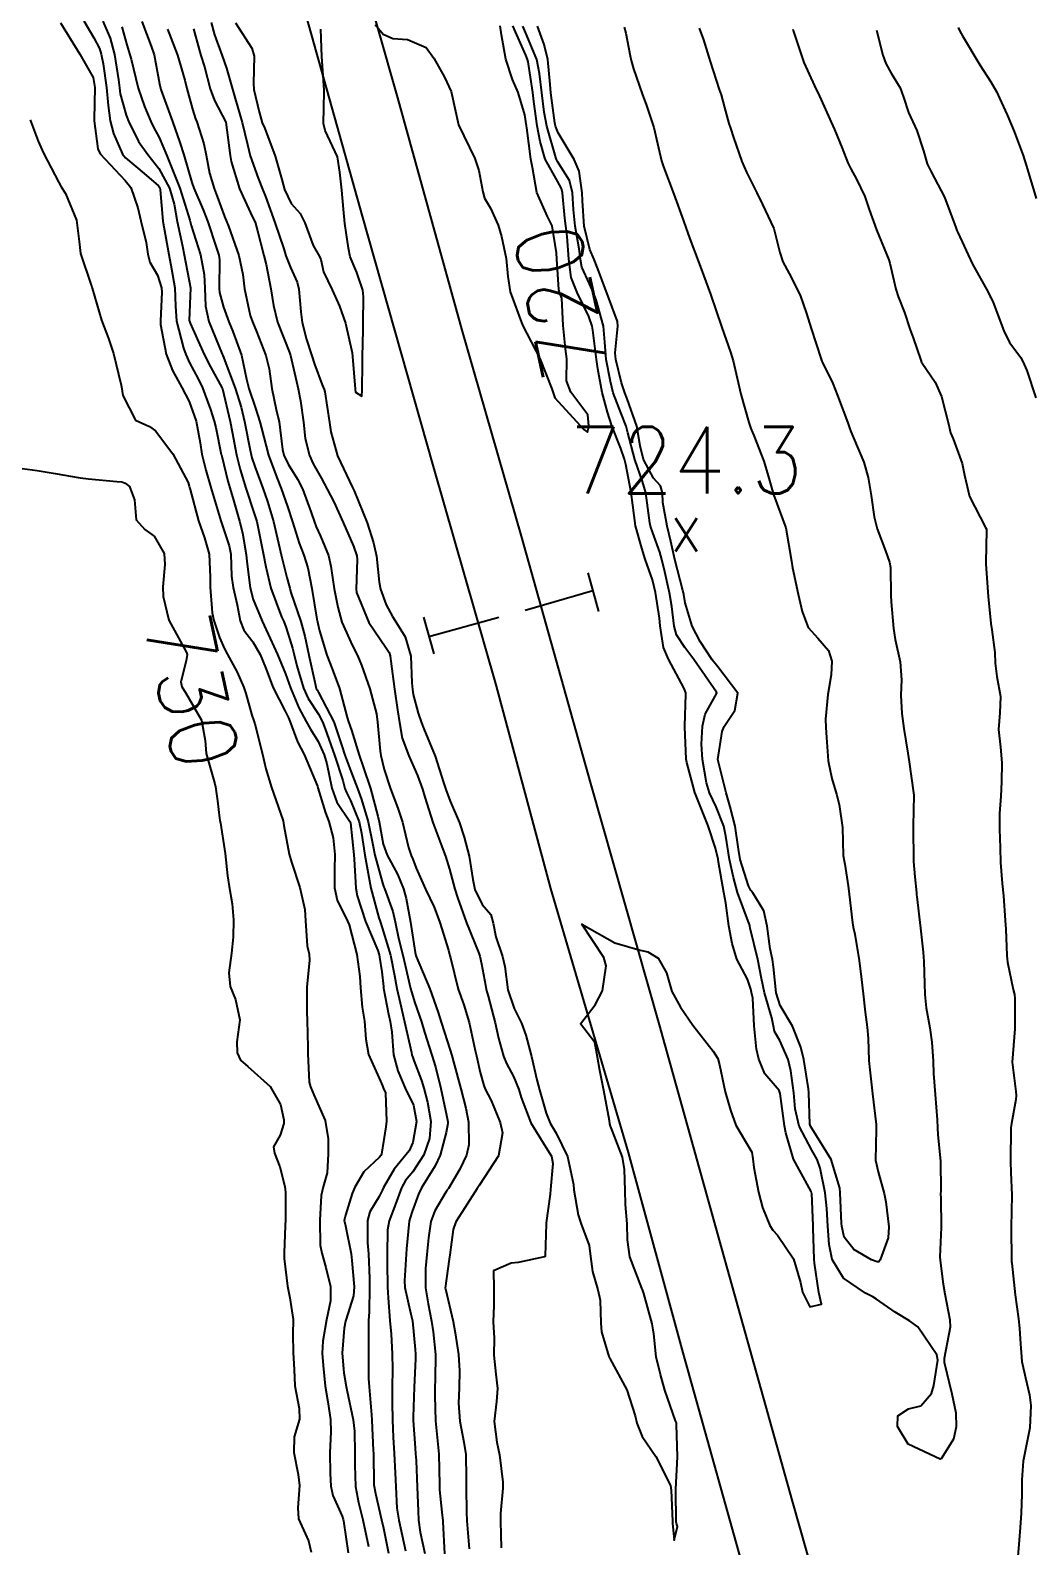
# Model space of a CAD drawing. Header units: metres. Extents: x 292545 to 299085, y 7450245 to 7463078.
# Drawn here: x 298648.7 to 298709, y 7450886 to 7450977.2 of the extents above; entities that cross this region are included whole.
import ezdxf
from ezdxf.enums import TextEntityAlignment as Align

# ---------------------------------------------------------------- set-up
doc = ezdxf.new("R2010")
doc.units = ezdxf.units.M
for name, color, linetype in [('Cotas', 45, 'Continuous'), ('Curvas de Nivel 1m', 11, 'Continuous'), ('Curvas de Nivel 5m', 15, 'Continuous'), ('Linha Férrea', 20, 'Continuous'), ('Pontos Cotados', 45, 'Continuous'), ('Pórtico', 62, 'Continuous')]:
    doc.layers.add(name, color=color, linetype=linetype)
doc.styles.add('Style-STANDARD', font='STANDARD.shx')

# ---------------------------------------------------------------- blocks, each defined once
blk = doc.blocks.new('ELVTXT_112')
at = {"layer": 'Pontos Cotados', "linetype": 'Continuous', "style": 'Style-STANDARD'}
for s, height, p in [('724.3', 4, (0, 4)), ('x', 3, (0, 0))]:
    blk.add_text(s, height=height, dxfattribs=at).set_placement(p, align=Align.MIDDLE_CENTER)

msp = doc.modelspace()

# ---------------------------------------------------------------- linework, layer by layer
at = {"layer": 'Curvas de Nivel 1m', "flags": 128}
for points, elevation in [([(298650.492, 7450977.693), (298651.654, 7450975.808), (298652.452, 7450974.404), (298652.558, 7450973.798), (298652.515, 7450971.89), (298652.516, 7450971.799), (298652.72, 7450970.109), (298652.869, 7450969.795), (298654.379, 7450968.198), (298654.711, 7450967.775), (298655.138, 7450966.546), (298655.309, 7450965.766), (298655.628, 7450964.466), (298655.738, 7450963.759), (298655.851, 7450963.29), (298656.311, 7450962.51), (298656.553, 7450961.748), (298656.57, 7450961.477), (298656.491, 7450959.748), (298656.5, 7450959.528), (298656.833, 7450957.744), (298657.222, 7450956.762), (298657.78, 7450955.735), (298658.221, 7450954.904), (298658.64, 7450953.723), (298658.877, 7450952.407), (298658.994, 7450951.718), (298659.223, 7450950.764), (298659.527, 7450949.716), (298660.133, 7450947.71), (298660.633, 7450946.217), (298660.723, 7450945.701), (298660.779, 7450944.379), (298660.873, 7450943.698), (298661.114, 7450942.658), (298661.291, 7450941.692), (298661.507, 7450941.138), (298662.05, 7450940.423), (298662.495, 7450939.675), (298662.81, 7450938.894), (298663.281, 7450937.667), (298663.999, 7450936.264), (298664.203, 7450935.865), (298664.285, 7450935.656), (298664.748, 7450934.416), (298665.134, 7450933.643), (298665.944, 7450931.738), (298665.972, 7450931.64), (298666.431, 7450930.136), (298666.624, 7450929.629), (298666.894, 7450928.64), (298666.982, 7450927.624), (298666.978, 7450926.718), (298666.979, 7450925.623), (298667.122, 7450924.878), (298667.761, 7450923.611), (298667.85, 7450923.405), (298668.318, 7450921.605), (298668.494, 7450920.288), (298668.536, 7450919.603), (298668.643, 7450918.453), (298668.78, 7450917.6), (298668.853, 7450916.513), (298669.02, 7450915.597), (298669.737, 7450913.982), (298669.854, 7450913.708), (298669.907, 7450913.588), (298670.035, 7450913.281), (298670.106, 7450911.586), (298670.051, 7450911.235), (298669.793, 7450909.589), (298669.757, 7450909.514), (298669.681, 7450909.425), (298668.737, 7450908.534), (298668.186, 7450907.605), (298668.038, 7450907.225), (298667.638, 7450905.923), (298667.569, 7450905.676), (298667.558, 7450905.611), (298667.568, 7450905.546), (298667.63, 7450905.286), (298667.962, 7450903.607), (298668.011, 7450903.202), (298668.147, 7450901.604), (298668.111, 7450901.072), (298667.643, 7450899.609), (298667.629, 7450899.543), (298667.558, 7450899.132), (298667.432, 7450897.612), (298667.525, 7450896.433), (298667.671, 7450895.608), (298667.713, 7450895.406), (298668.095, 7450893.604), (298668.169, 7450892.92), (298668.197, 7450891.603), (298668.194, 7450890.871), (298668.239, 7450889.602), (298668.407, 7450888.626), (298668.664, 7450887.598), (298669.015, 7450885.977)], 728), ([(298651.878, 7450977.806), (298652.483, 7450976.781), (298652.831, 7450976.15), (298652.936, 7450975.793), (298653.045, 7450975.211), (298653.255, 7450973.788), (298653.353, 7450972.707), (298653.476, 7450971.784), (298653.669, 7450971.035), (298654.218, 7450969.782), (298654.4, 7450969.566), (298655.52, 7450968.629), (298656.375, 7450967.875), (298656.453, 7450967.749), (298656.484, 7450967.637), (298656.64, 7450965.747), (298656.691, 7450965.404), (298656.992, 7450963.743), (298657.167, 7450962.889), (298657.36, 7450961.739), (298657.394, 7450960.637), (298657.463, 7450959.738), (298657.884, 7450958.108), (298658.017, 7450957.732), (298658.248, 7450957.233), (298658.771, 7450956.255), (298659.019, 7450955.718), (298659.505, 7450954.419), (298659.73, 7450953.707), (298659.823, 7450953.329), (298660.159, 7450951.7), (298660.165, 7450951.683), (298660.182, 7450951.613), (298660.555, 7450950.093), (298660.667, 7450949.702), (298660.893, 7450948.958), (298661.245, 7450947.693), (298661.427, 7450946.991), (298661.657, 7450945.687), (298661.7, 7450945.277), (298661.893, 7450943.683), (298662.083, 7450942.99), (298662.625, 7450941.674), (298663.094, 7450940.628), (298663.547, 7450939.665), (298664.025, 7450938.498), (298664.32, 7450937.655), (298664.823, 7450936.47), (298665.271, 7450935.641), (298665.533, 7450935.182), (298665.981, 7450934.438), (298666.344, 7450933.626), (298666.505, 7450933.085), (298666.801, 7450931.627), (298667.102, 7450930.789), (298667.893, 7450929.61), (298667.922, 7450929.536), (298668.13, 7450927.608), (298668.153, 7450927.345), (298668.257, 7450925.606), (298668.334, 7450925.139), (298668.841, 7450923.6), (298669.572, 7450921.847), (298669.66, 7450921.592), (298669.685, 7450921.455), (298669.813, 7450920.563), (298669.913, 7450919.698), (298669.927, 7450919.588), (298670.22, 7450918.016), (298670.316, 7450917.582), (298670.415, 7450916.939), (298670.525, 7450915.578), (298670.772, 7450914.603), (298671.231, 7450913.575), (298671.718, 7450912.55), (298671.91, 7450911.567), (298671.69, 7450910.309), (298671.461, 7450909.796), (298671.291, 7450909.574), (298670.566, 7450908.689), (298669.924, 7450907.587), (298669.842, 7450907.407), (298669.655, 7450907.047), (298669.104, 7450906.132), (298668.954, 7450905.597), (298668.964, 7450904.252), (298669.008, 7450903.596), (298669.065, 7450902.121), (298669.08, 7450901.595), (298669.048, 7450900.116), (298669.021, 7450899.595), (298669.021, 7450898.123), (298669.018, 7450897.595), (298669.023, 7450896.092), (298669.058, 7450895.595), (298669.189, 7450893.9), (298669.209, 7450893.593), (298669.3, 7450891.766), (298669.306, 7450891.592), (298669.336, 7450889.7), (298669.35, 7450889.591), (298669.439, 7450889.17), (298669.803, 7450887.586), (298669.908, 7450887.093), (298670.215, 7450885.582)], 727), ([(298653.026, 7450977.792), (298653.465, 7450976.768), (298653.737, 7450975.781), (298653.973, 7450974.254), (298654.032, 7450973.776), (298654.083, 7450973.419), (298654.426, 7450972.123), (298654.566, 7450971.769), (298655.179, 7450970.536), (298655.728, 7450969.76), (298656.391, 7450968.923), (298657.039, 7450967.743), (298657.326, 7450966.777), (298657.504, 7450965.738), (298657.824, 7450964.242), (298657.931, 7450963.734), (298658.303, 7450961.73), (298658.234, 7450959.78), (298658.238, 7450959.73), (298658.281, 7450959.604), (298659.137, 7450957.717), (298659.511, 7450956.977), (298660.219, 7450955.7), (298660.232, 7450955.663), (298660.692, 7450953.695), (298660.82, 7450953.07), (298661.073, 7450951.691), (298661.29, 7450950.809), (298661.637, 7450949.688), (298662.14, 7450948.159), (298662.29, 7450947.678), (298662.344, 7450947.465), (298662.7, 7450945.674), (298662.839, 7450944.94), (298663.137, 7450943.67), (298663.788, 7450941.942), (298663.911, 7450941.662), (298664.059, 7450941.273), (298664.442, 7450940.049), (298664.536, 7450939.653), (298664.695, 7450938.988), (298665.101, 7450937.644), (298665.382, 7450937.014), (298665.997, 7450936.08), (298666.248, 7450935.627), (298666.412, 7450935.202), (298666.965, 7450933.62), (298667.471, 7450932.094), (298667.594, 7450931.615), (298667.685, 7450931.359), (298667.936, 7450930.879), (298668.444, 7450929.605), (298668.593, 7450928.923), (298668.787, 7450927.601), (298668.987, 7450926.494), (298669.161, 7450925.597), (298669.627, 7450923.821), (298669.708, 7450923.591), (298669.847, 7450923.222), (298670.346, 7450921.582), (298670.585, 7450920.353), (298670.725, 7450919.576), (298670.92, 7450918.699), (298671.189, 7450917.569), (298671.608, 7450915.71), (298671.63, 7450915.562), (298671.657, 7450915.467), (298671.75, 7450915.236), (298672.207, 7450914.033), (298672.337, 7450913.561), (298672.556, 7450912.722), (298672.756, 7450911.554), (298672.68, 7450910.542), (298672.342, 7450909.56), (298671.673, 7450908.531), (298671.236, 7450908.005), (298671.002, 7450907.577), (298670.641, 7450906.587), (298670.263, 7450905.584), (298670.163, 7450905.049), (298670.142, 7450903.585), (298670.128, 7450903.062), (298670.157, 7450901.584), (298670.208, 7450900.952), (298670.307, 7450899.583), (298670.369, 7450898.768), (298670.448, 7450897.581), (298670.453, 7450896.657), (298670.433, 7450895.581), (298670.43, 7450894.654), (298670.457, 7450893.58), (298670.507, 7450892.556), (298670.558, 7450891.579), (298670.623, 7450890.41), (298670.651, 7450889.578), (298670.717, 7450888.29), (298670.834, 7450887.576), (298671.242, 7450885.724)], 726), ([(298655.384, 7450977.761), (298655.941, 7450976.292), (298656.12, 7450975.754), (298656.447, 7450974.023), (298656.494, 7450973.749), (298656.518, 7450973.673), (298657.223, 7450971.742), (298657.658, 7450970.49), (298657.903, 7450969.735), (298658.378, 7450968.075), (298658.496, 7450967.728), (298659.075, 7450966.435), (298659.349, 7450965.715), (298659.851, 7450964.186), (298660, 7450963.705), (298660.042, 7450963.426), (298660.031, 7450961.704), (298660.053, 7450961.456), (298660.292, 7450960.572), (298660.608, 7450959.697), (298660.862, 7450959.106), (298661.379, 7450957.689), (298661.676, 7450956.248), (298661.82, 7450955.684), (298662.215, 7450954.498), (298662.483, 7450953.677), (298662.578, 7450953.298), (298662.995, 7450951.672), (298663.505, 7450950.331), (298663.763, 7450949.664), (298664.147, 7450948.572), (298664.443, 7450947.655), (298664.842, 7450946.371), (298665.114, 7450945.645), (298665.359, 7450944.895), (298665.608, 7450943.637), (298665.897, 7450941.801), (298665.942, 7450941.632), (298665.966, 7450941.535), (298666.058, 7450941.094), (298666.509, 7450939.625), (298666.836, 7450938.816), (298667.272, 7450937.617), (298667.737, 7450935.871), (298667.817, 7450935.612), (298667.988, 7450935.111), (298668.452, 7450933.605), (298668.71, 7450932.854), (298669.136, 7450931.598), (298669.576, 7450929.944), (298669.647, 7450929.593), (298669.903, 7450928.264), (298670.129, 7450927.586), (298670.755, 7450926.45), (298671.111, 7450925.571), (298671.274, 7450924.976), (298671.54, 7450923.565), (298671.825, 7450921.731), (298671.863, 7450921.56), (298671.888, 7450921.493), (298672.714, 7450919.551), (298673.211, 7450918.116), (298673.391, 7450917.544), (298673.761, 7450916.365), (298674.019, 7450915.537), (298674.126, 7450915.159), (298674.573, 7450913.532), (298674.875, 7450912.369), (298675.03, 7450911.527), (298675.058, 7450910.157), (298674.921, 7450909.528), (298674.509, 7450908.697), (298673.821, 7450907.538), (298673.757, 7450907.443), (298673.659, 7450907.301), (298672.998, 7450906.195), (298672.77, 7450905.553), (298672.62, 7450904.552), (298672.521, 7450903.556), (298672.443, 7450902.715), (298672.446, 7450901.557), (298672.608, 7450900.589), (298672.813, 7450899.551), (298672.907, 7450898.9), (298673.041, 7450897.548), (298673.036, 7450896.032), (298673.012, 7450895.548), (298673.009, 7450895.048), (298673.053, 7450893.547), (298673.092, 7450893.149), (298673.253, 7450891.543), (298673.28, 7450889.708), (298673.282, 7450889.542), (298673.292, 7450889.393), (298673.428, 7450888.044), (298673.479, 7450887.539), (298673.486, 7450887.475), (298673.594, 7450885.538)], 724), ([(298659.54, 7450977.714), (298659.749, 7450976.975), (298660.207, 7450975.704), (298660.462, 7450974.958), (298660.83, 7450973.696), (298660.989, 7450973.143), (298661.416, 7450971.69), (298661.738, 7450970.358), (298661.904, 7450969.685), (298662.383, 7450968.342), (298662.646, 7450967.677), (298662.813, 7450967.231), (298663.381, 7450965.67), (298663.913, 7450964.08), (298664.046, 7450963.663), (298664.316, 7450962.965), (298664.725, 7450962.072), (298664.821, 7450961.652), (298664.941, 7450960.302), (298665.032, 7450959.649), (298665.29, 7450958.622), (298665.597, 7450957.64), (298665.762, 7450957.152), (298666.236, 7450955.907), (298666.343, 7450955.629), (298666.378, 7450955.481), (298666.661, 7450953.625), (298666.753, 7450953.069), (298667.156, 7450951.62), (298668.051, 7450949.725), (298668.114, 7450949.61), (298668.161, 7450949.512), (298668.937, 7450947.602), (298669.324, 7450946.395), (298669.499, 7450945.596), (298669.665, 7450944.019), (298669.728, 7450943.594), (298670.074, 7450942.654), (298670.449, 7450941.967), (298670.695, 7450941.581), (298671.215, 7450940.733), (298671.555, 7450939.567), (298671.63, 7450937.955), (298671.658, 7450937.565), (298671.711, 7450937.265), (298671.999, 7450936.134), (298672.195, 7450935.558), (298672.351, 7450935.195), (298673.021, 7450933.55), (298673.533, 7450931.96), (298673.661, 7450931.543), (298673.936, 7450930.836), (298674.488, 7450929.534), (298674.772, 7450928.669), (298675.063, 7450927.528), (298675.286, 7450926.119), (298675.417, 7450925.525), (298675.864, 7450924.63), (298676.367, 7450924.022), (298676.522, 7450923.51), (298676.68, 7450922.668), (298677.074, 7450921.501), (298677.211, 7450920.893), (298677.408, 7450919.496), (298677.786, 7450918.36), (298678.226, 7450917.485), (298678.481, 7450916.768), (298678.824, 7450915.479), (298679.149, 7450914.066), (298679.296, 7450913.474), (298679.712, 7450912.07), (298679.94, 7450911.468), (298680.298, 7450910.863), (298680.995, 7450909.457), (298681.342, 7450907.778), (298681.364, 7450907.453), (298681.64, 7450905.954), (298681.798, 7450905.448), (298682.287, 7450904.108), (298682.369, 7450903.439), (298682.498, 7450902.538), (298682.822, 7450901.431), (298682.948, 7450900.801), (298682.997, 7450899.428), (298683.041, 7450898.911), (298683.477, 7450897.421), (298683.541, 7450897.291), (298684.561, 7450895.41), (298685.05, 7450893.852), (298685.166, 7450893.403), (298685.481, 7450892.613), (298686.294, 7450891.392), (298687.177, 7450889.651), (298687.23, 7450889.382), (298687.301, 7450887.504), (298687.309, 7450887.381), (298687.408, 7450886.356), (298687.606, 7450887.191), (298687.541, 7450887.378), (298687.522, 7450887.476), (298687.502, 7450889.379), (298687.505, 7450889.441), (298687.615, 7450891.378), (298687.543, 7450893.328), (298687.544, 7450893.379), (298687.538, 7450893.424), (298687.495, 7450893.545), (298686.838, 7450895.387), (298686.581, 7450896.335), (298686.33, 7450897.392), (298686.175, 7450898.776), (298686.092, 7450899.395), (298685.581, 7450901.215), (298685.517, 7450901.401), (298685.457, 7450901.529), (298684.743, 7450903.409), (298684.598, 7450904.435), (298684.57, 7450905.411), (298684.486, 7450906.576), (298684.452, 7450907.412), (298684.416, 7450908.673), (298684.297, 7450909.414), (298683.698, 7450910.977), (298683.568, 7450911.288), (298683.545, 7450911.422), (298683.516, 7450911.613), (298683.172, 7450913.428), (298682.94, 7450914.627), (298682.801, 7450915.434), (298682.639, 7450916.314), (298681.773, 7450917.45), (298682.647, 7450918.58), (298683.096, 7450919.431), (298683.318, 7450920.927), (298683.177, 7450921.43), (298681.853, 7450923.45), (298683.836, 7450922.311), (298685.357, 7450921.878), (298685.829, 7450921.774), (298686.443, 7450921.391), (298686.942, 7450920.511), (298687.27, 7450919.378), (298687.789, 7450918.446), (298688.521, 7450917.363), (298689.757, 7450915.792), (298690.027, 7450915.347), (298690.126, 7450914.969), (298690.478, 7450913.343), (298690.802, 7450912.254), (298691.111, 7450911.336), (298691.693, 7450910.368), (298692.087, 7450909.724), (298692.146, 7450909.323), (298692.202, 7450908.795), (298692.487, 7450907.317), (298692.712, 7450906.382), (298693.159, 7450905.307), (298693.35, 7450905.024), (298693.627, 7450904.713), (298694.582, 7450903.29), (298694.998, 7450901.88), (298695.126, 7450901.285), (298695.574, 7450900.413), (298696.271, 7450900.578), (298696.112, 7450901.275), (298695.843, 7450903.044), (298695.832, 7450903.278), (298695.763, 7450905.147), (298695.761, 7450905.279), (298695.682, 7450907.25), (298695.677, 7450907.28), (298695.654, 7450907.348), (298694.581, 7450909.291), (298694.121, 7450910.874), (298694.039, 7450911.297), (298693.777, 7450913.255), (298693.771, 7450913.3), (298693.734, 7450913.432), (298692.866, 7450914.435), (298692.507, 7450915.319), (298692.353, 7450915.915), (298692.216, 7450917.323), (298692.132, 7450918.991), (298692.069, 7450919.326), (298692.016, 7450919.537), (298691.811, 7450920.139), (298691.175, 7450921.336), (298690.891, 7450922.286), (298690.702, 7450923.342), (298690.513, 7450924.697), (298690.399, 7450925.345), (298690.073, 7450927.166), (298690.045, 7450927.348), (298689.903, 7450928.021), (298689.452, 7450929.355), (298689.123, 7450930.167), (298688.649, 7450931.363), (298688.162, 7450933.167), (298688.137, 7450933.368), (298688.043, 7450935.318), (298688.045, 7450935.369), (298688.112, 7450937.269), (298688.104, 7450937.369), (298688.017, 7450937.625), (298687.056, 7450939.385), (298686.759, 7450940.099), (298686.572, 7450941.392), (298686.528, 7450941.854), (298686.281, 7450943.397), (298686.094, 7450944.164), (298685.665, 7450945.404), (298685.454, 7450946.072), (298685.087, 7450947.41), (298684.91, 7450948.654), (298684.827, 7450949.413), (298684.5, 7450951.096), (298684.416, 7450951.418), (298684.189, 7450952.067), (298683.658, 7450953.425), (298683.388, 7450954.256), (298683.07, 7450955.432), (298682.821, 7450956.861), (298682.742, 7450957.435), (298682.518, 7450959.19), (298682.478, 7450959.438), (298682.282, 7450960.019), (298681.563, 7450961.451), (298681.215, 7450962.36), (298681.064, 7450963.459), (298680.971, 7450964.833), (298680.892, 7450965.462), (298680.833, 7450965.938), (298680.695, 7450967.465), (298680.631, 7450967.722), (298680.38, 7450968.15), (298679.646, 7450969.477), (298679.339, 7450970.551), (298679.169, 7450971.483), (298678.962, 7450972.96), (298678.895, 7450973.485), (298678.612, 7450975.347), (298678.577, 7450975.489), (298678.475, 7450975.738), (298677.692, 7450977.498)], 721), ([(298688.918, 7450977.366), (298689.179, 7450976.67), (298689.579, 7450975.359), (298690.123, 7450973.678), (298690.227, 7450973.352), (298690.435, 7450972.592), (298690.699, 7450971.619), (298690.791, 7450971.344), (298690.967, 7450970.789), (298691.474, 7450969.334), (298691.766, 7450968.709), (298692.374, 7450967.466), (298692.446, 7450967.319), (298692.546, 7450967.143), (298693.399, 7450965.31), (298693.772, 7450963.865), (298693.947, 7450963.304), (298694.316, 7450962.601), (298694.991, 7450961.293), (298695.377, 7450960.199), (298695.647, 7450959.286), (298696.255, 7450957.44), (298696.3, 7450957.326), (298696.318, 7450957.279), (298696.953, 7450955.982), (298697.23, 7450955.265), (298697.846, 7450953.617), (298697.976, 7450953.253), (298698.035, 7450953.086), (298698.198, 7450952.71), (298698.819, 7450951.244), (298699.083, 7450950.327), (298699.25, 7450949.239), (298699.431, 7450947.946), (298699.628, 7450947.235), (298700.12, 7450945.919), (298700.371, 7450945.227), (298700.423, 7450944.912), (298700.446, 7450943.226), (298700.461, 7450942.844), (298700.598, 7450941.225), (298700.709, 7450940.571), (298701.006, 7450939.22), (298701.091, 7450938.155), (298701.052, 7450937.22), (298701.102, 7450936.119), (298701.222, 7450935.218), (298701.457, 7450933.729), (298701.541, 7450933.214), (298701.812, 7450931.344), (298701.818, 7450931.211), (298701.783, 7450929.353), (298701.785, 7450929.211), (298701.802, 7450927.304), (298701.806, 7450927.211), (298701.884, 7450926.282), (298701.987, 7450925.321), (298701.99, 7450925.208), (298702.001, 7450925.078), (298702.237, 7450923.204), (298702.391, 7450921.764), (298702.432, 7450921.201), (298702.472, 7450919.862), (298702.492, 7450919.2), (298702.577, 7450918.412), (298702.785, 7450917.195), (298702.903, 7450916.332), (298702.983, 7450915.192), (298703.01, 7450914.455), (298703.101, 7450913.189), (298703.227, 7450911.671), (298703.244, 7450911.187), (298703.268, 7450910.756), (298703.435, 7450909.184), (298703.442, 7450907.397), (298703.436, 7450907.183), (298703.442, 7450906.974), (298703.472, 7450905.192), (298703.398, 7450903.41), (298703.406, 7450903.192), (298703.592, 7450901.766), (298703.687, 7450901.188), (298704.002, 7450899.618), (298704.008, 7450899.183), (298703.651, 7450897.295), (298703.642, 7450897.189), (298703.659, 7450897.071), (298704.122, 7450895.181), (298704.355, 7450894.031), (298704.377, 7450893.177), (298704.218, 7450892.443), (298703.464, 7450891.266), (298703.407, 7450891.247), (298701.477, 7450892.137), (298700.846, 7450893.216), (298700.864, 7450893.852), (298701.504, 7450894.27), (298702.255, 7450894.453), (298702.895, 7450895.196), (298703.038, 7450895.677), (298703.278, 7450897.193), (298703.219, 7450897.521), (298702.068, 7450899.205), (298701.566, 7450899.558), (298700.709, 7450900.081), (298699.579, 7450900.862), (298699.362, 7450901.014), (298698.919, 7450901.24), (298697.596, 7450902.128), (298696.917, 7450903.267), (298696.736, 7450904.155), (298696.647, 7450905.27), (298696.583, 7450906.331), (298696.486, 7450907.272), (298696.188, 7450908.762), (298696.016, 7450909.277), (298695.689, 7450909.843), (298694.921, 7450911.288), (298694.69, 7450912.319), (298694.607, 7450913.291), (298694.432, 7450914.607), (298694.27, 7450915.295), (298693.764, 7450916.432), (298693.451, 7450916.986), (298693.386, 7450917.306), (298693.291, 7450917.796), (298692.849, 7450919.314), (298692.667, 7450920.173), (298692.437, 7450921.321), (298691.989, 7450923.19), (298691.968, 7450923.328), (298691.945, 7450923.419), (298691.856, 7450923.615), (298691.215, 7450925.337), (298690.969, 7450926.252), (298690.734, 7450927.342), (298690.524, 7450928.734), (298690.4, 7450929.345), (298689.934, 7450930.499), (298689.536, 7450931.354), (298689.35, 7450931.955), (298689.111, 7450933.359), (298689.058, 7450934.278), (298689.109, 7450935.359), (298689.269, 7450936.088), (298689.97, 7450937.35), (298689.959, 7450937.406), (298688.597, 7450939.364), (298688.05, 7450940.088), (298687.537, 7450940.857), (298687.402, 7450941.38), (298687.257, 7450942.565), (298687.123, 7450943.384), (298686.845, 7450944.645), (298686.671, 7450945.392), (298686.553, 7450945.829), (298686.129, 7450946.988), (298685.981, 7450947.402), (298685.939, 7450947.599), (298685.692, 7450949.405), (298685.502, 7450950.074), (298685.03, 7450951.412), (298684.61, 7450953.005), (298684.51, 7450953.417), (298684.214, 7450954.181), (298683.73, 7450955.425), (298683.566, 7450956.1), (298683.323, 7450957.429), (298683.225, 7450958.469), (298683.149, 7450959.431), (298682.723, 7450961.009), (298682.559, 7450961.437), (298682.308, 7450961.98), (298681.854, 7450962.983), (298681.767, 7450963.448), (298681.689, 7450964.094), (298681.449, 7450965.454), (298681.353, 7450966.446), (298681.293, 7450967.456), (298681.118, 7450968.197), (298680.392, 7450969.349), (298680.318, 7450969.471), (298680.279, 7450969.587), (298679.742, 7450971.477), (298679.591, 7450972.318), (298679.44, 7450973.48), (298679.306, 7450974.636), (298679.143, 7450975.483), (298678.489, 7450977.061), (298678.305, 7450977.492)], 722), ([(298656.92, 7450977.314), (298657.518, 7450975.74), (298657.954, 7450974.232), (298658.077, 7450973.734), (298658.431, 7450972.492), (298658.615, 7450971.918), (298658.683, 7450971.726), (298659.105, 7450970.415), (298659.249, 7450969.717), (298659.457, 7450968.644), (298659.73, 7450967.71), (298659.903, 7450967.242), (298660.356, 7450966.037), (298660.492, 7450965.699), (298660.589, 7450965.458), (298661.219, 7450963.691), (298661.455, 7450962.545), (298661.555, 7450961.687), (298661.899, 7450960.072), (298662.034, 7450959.682), (298662.274, 7450959.107), (298662.844, 7450957.674), (298663.045, 7450956.872), (298663.193, 7450955.67), (298663.458, 7450954.424), (298663.631, 7450953.666), (298663.837, 7450952.013), (298663.916, 7450951.663), (298664.177, 7450951.117), (298664.748, 7450950.23), (298665.042, 7450949.647), (298665.56, 7450948.22), (298665.759, 7450947.636), (298665.859, 7450947.363), (298666.124, 7450946.785), (298666.612, 7450945.625), (298666.742, 7450944.988), (298666.947, 7450943.621), (298667.169, 7450942.527), (298667.42, 7450941.616), (298668.049, 7450940.192), (298668.353, 7450939.607), (298668.603, 7450939.036), (298669.094, 7450937.599), (298669.487, 7450936.107), (298669.562, 7450935.594), (298669.716, 7450933.852), (298669.761, 7450933.592), (298669.96, 7450932.746), (298670.329, 7450931.584), (298670.784, 7450930.43), (298671.054, 7450929.573), (298671.413, 7450928.055), (298671.59, 7450927.565), (298671.676, 7450927.348), (298671.885, 7450926.816), (298672.444, 7450925.554), (298672.956, 7450924.455), (298673.313, 7450923.545), (298673.828, 7450921.869), (298673.914, 7450921.539), (298673.941, 7450921.42), (298674.418, 7450919.534), (298674.743, 7450918.576), (298675.074, 7450917.527), (298675.441, 7450915.838), (298675.51, 7450915.522), (298675.743, 7450914.512), (298675.952, 7450913.734), (298676.043, 7450913.515), (298676.396, 7450912.837), (298676.93, 7450911.502), (298677.071, 7450910.874), (298676.843, 7450909.503), (298675.665, 7450907.712), (298675.587, 7450907.597), (298675.544, 7450907.521), (298674.808, 7450906.366), (298674.277, 7450905.534), (298674.101, 7450905.062), (298673.904, 7450903.537), (298673.873, 7450903.273), (298673.631, 7450901.54), (298673.639, 7450901.483), (298674.11, 7450899.535), (298674.238, 7450898.852), (298674.426, 7450897.531), (298674.499, 7450896.56), (298674.462, 7450895.531), (298674.421, 7450894.614), (298674.505, 7450893.53), (298674.754, 7450892.254), (298674.862, 7450891.526), (298674.889, 7450890.088), (298674.882, 7450889.526), (298674.904, 7450888.049), (298674.935, 7450887.525), (298675.072, 7450885.85)], 723), ([(298658.489, 7450977.32), (298658.826, 7450976.074), (298658.936, 7450975.723), (298659.145, 7450975.037), (298659.496, 7450973.714), (298659.744, 7450973.018), (298660.423, 7450971.7), (298660.691, 7450969.697), (298660.761, 7450969.333), (298661.256, 7450967.691), (298662.043, 7450965.996), (298662.191, 7450965.682), (298662.345, 7450965.171), (298662.713, 7450963.676), (298662.852, 7450963.141), (298663.146, 7450961.672), (298663.295, 7450960.668), (298663.545, 7450959.667), (298664.256, 7450957.847), (298664.313, 7450957.659), (298664.681, 7450956.097), (298664.789, 7450955.652), (298664.929, 7450954.943), (298665.099, 7450953.647), (298665.211, 7450952.662), (298665.456, 7450951.641), (298665.693, 7450951.153), (298666.17, 7450950.297), (298666.522, 7450949.626), (298666.923, 7450948.851), (298667.498, 7450947.616), (298668.119, 7450946.192), (298668.304, 7450945.608), (298668.327, 7450945.39), (298668.265, 7450943.608), (298668.291, 7450943.407), (298669.04, 7450941.6), (298670.048, 7450940.084), (298670.256, 7450939.797), (298670.326, 7450939.586), (298670.36, 7450939.263), (298670.58, 7450937.581), (298670.767, 7450936.344), (298670.872, 7450935.577), (298671.044, 7450934.634), (298671.437, 7450933.568), (298671.955, 7450932.39), (298672.26, 7450931.557), (298672.406, 7450931.088), (298672.882, 7450929.55), (298673.487, 7450927.956), (298673.645, 7450927.542), (298673.885, 7450926.742), (298674.209, 7450925.537), (298674.36, 7450925.043), (298674.921, 7450923.529), (298675.656, 7450921.691), (298675.717, 7450921.521), (298675.818, 7450921.044), (298676.049, 7450919.76), (298676.097, 7450919.516), (298676.213, 7450919.097), (298676.633, 7450917.507), (298676.844, 7450916.584), (298677.139, 7450915.499), (298677.314, 7450915.062), (298677.741, 7450914.266), (298678.068, 7450913.487), (298678.207, 7450913.004), (298678.776, 7450911.479), (298679.688, 7450910.028), (298680.023, 7450909.467), (298680.103, 7450909.042), (298679.969, 7450907.467), (298679.944, 7450907.181), (298679.703, 7450905.469), (298679.695, 7450905.406), (298679.64, 7450903.47), (298679.637, 7450903.446), (298679.612, 7450903.409), (298678.019, 7450903.074), (298677.606, 7450903.029), (298676.538, 7450902.567), (298676.553, 7450901.505), (298676.559, 7450900.491), (298676.511, 7450899.506), (298676.573, 7450898.524), (298676.565, 7450897.505), (298676.675, 7450896.353), (298676.784, 7450895.501), (298676.719, 7450894.716), (298676.572, 7450893.509), (298676.729, 7450892.259), (298676.903, 7450891.506), (298677.103, 7450889.849), (298677.096, 7450889.503), (298676.96, 7450887.972), (298676.948, 7450887.505), (298676.991, 7450885.912)], 722), ([(298684.389, 7450977.421), (298684.489, 7450977.064), (298684.752, 7450975.692), (298684.82, 7450975.415), (298684.968, 7450974.91), (298685.475, 7450973.405), (298685.74, 7450972.704), (298686.177, 7450971.394), (298686.408, 7450970.423), (298686.639, 7450969.388), (298686.76, 7450969.016), (298687.378, 7450967.38), (298687.962, 7450965.769), (298688.1, 7450965.373), (298688.343, 7450964.684), (298688.845, 7450963.365), (298689.171, 7450962.505), (298689.594, 7450961.357), (298690.273, 7450959.35), (298690.792, 7450957.876), (298690.966, 7450957.339), (298691.207, 7450956.3), (298691.41, 7450955.332), (298691.901, 7450953.631), (298692.004, 7450953.323), (298692.06, 7450953.181), (298692.198, 7450952.857), (298692.809, 7450951.314), (298693.064, 7450950.421), (298693.384, 7450949.308), (298694.133, 7450947.3), (298694.458, 7450945.297), (298694.524, 7450944.879), (298694.867, 7450943.292), (298695.111, 7450942.251), (298695.473, 7450941.286), (298696.057, 7450940.646), (298696.699, 7450939.92), (298696.884, 7450939.267), (298696.851, 7450938.447), (298696.654, 7450937.27), (298696.512, 7450935.787), (298696.53, 7450935.272), (298696.574, 7450934.681), (298696.671, 7450933.269), (298696.884, 7450932.198), (298697.173, 7450931.262), (298697.33, 7450930.652), (298697.532, 7450929.256), (298697.575, 7450927.578), (298697.636, 7450927.254), (298697.682, 7450927.044), (298697.878, 7450925.741), (298697.935, 7450925.249), (298698.127, 7450923.528), (298698.175, 7450923.255), (298698.267, 7450922.833), (298698.539, 7450921.249), (298698.674, 7450920.11), (298698.773, 7450919.245), (298698.889, 7450918.141), (298699.018, 7450917.241), (298699.08, 7450916.554), (298699.129, 7450915.239), (298699.183, 7450914.674), (298699.344, 7450913.236), (298699.564, 7450911.373), (298699.566, 7450911.232), (298699.559, 7450911.09), (298699.518, 7450909.232), (298699.672, 7450908.528), (298700.051, 7450907.226), (298700.138, 7450906.735), (298700.327, 7450905.223), (298700.287, 7450904.563), (298699.81, 7450903.228), (298699.728, 7450903.112), (298699.611, 7450903.116), (298699.271, 7450903.235), (298698.223, 7450903.855), (298697.626, 7450904.608), (298697.494, 7450905.261), (298697.479, 7450905.417), (298697.395, 7450907.263), (298697.366, 7450907.554), (298696.862, 7450909.268), (298695.701, 7450911.114), (298695.606, 7450911.281), (298695.578, 7450911.408), (298695.504, 7450913.282), (298695.487, 7450913.531), (298695.205, 7450915.285), (298695.019, 7450916.029), (298694.519, 7450917.293), (298693.792, 7450918.549), (298693.538, 7450919.304), (298693.382, 7450920.87), (298693.318, 7450921.308), (298693.182, 7450921.96), (298693.012, 7450923.313), (298692.792, 7450924.246), (298692.132, 7450925.326), (298692.013, 7450925.467), (298691.877, 7450925.745), (298691.371, 7450927.335), (298691.275, 7450927.964), (298691.084, 7450929.338), (298690.77, 7450930.506), (298690.529, 7450931.344), (298690.047, 7450933.265), (298690.036, 7450933.349), (298690.292, 7450935.043), (298690.406, 7450935.346), (298691.048, 7450936.294), (298691.238, 7450937.338), (298690.037, 7450938.934), (298689.686, 7450939.354), (298688.961, 7450940.454), (298688.486, 7450941.366), (298688.077, 7450942.775), (298687.987, 7450943.277), (298687.974, 7450943.372), (298687.935, 7450943.522), (298687.455, 7450945.38), (298687.206, 7450946.466), (298686.98, 7450947.387), (298686.724, 7450948.822), (298686.707, 7450949.392), (298686.586, 7450949.813), (298686.172, 7450950.283), (298685.566, 7450951.406), (298685.363, 7450952.236), (298685.155, 7450953.41), (298684.584, 7450955.06), (298684.439, 7450955.418), (298684.239, 7450956.022), (298683.887, 7450957.424), (298683.857, 7450957.824), (298684.024, 7450959.422), (298683.989, 7450959.711), (298683.362, 7450961.429), (298682.767, 7450962.987), (298682.586, 7450963.437), (298682.332, 7450964.048), (298681.996, 7450965.445), (298681.89, 7450966.969), (298681.876, 7450967.447), (298681.687, 7450968.752), (298681.385, 7450969.455), (298680.417, 7450971.064), (298680.266, 7450971.472), (298680.23, 7450971.666), (298679.987, 7450973.475), (298679.946, 7450973.979), (298679.804, 7450975.477), (298679.582, 7450976.379), (298679.186, 7450977.483)], 723), ([(298694.539, 7450977.299), (298694.563, 7450977.228), (298695.218, 7450975.292), (298695.847, 7450973.888), (298696.142, 7450973.283), (298696.437, 7450972.651), (298696.855, 7450971.701), (298697.047, 7450971.271), (298697.521, 7450970.148), (298697.863, 7450969.258), (298698.031, 7450968.897), (298698.383, 7450968.274), (298698.871, 7450967.245), (298699.145, 7450966.462), (298699.573, 7450965.238), (298700.326, 7450963.429), (298700.387, 7450963.229), (298700.74, 7450961.656), (298700.887, 7450961.221), (298701.256, 7450960.248), (298701.6, 7450959.21), (298701.783, 7450958.722), (298702.255, 7450957.382), (298702.295, 7450957.251), (298702.321, 7450957.209), (298703.107, 7450956.063), (298703.487, 7450955.191), (298703.929, 7450953.463), (298703.983, 7450953.183), (298704.035, 7450953.016), (298704.198, 7450952.649), (298704.737, 7450951.174), (298704.882, 7450950.463), (298705.18, 7450949.17), (298706.134, 7450947.316), (298706.189, 7450947.215), (298706.199, 7450947.159), (298706.157, 7450945.203), (298706.161, 7450945.159), (298706.165, 7450945.107), (298706.301, 7450943.157), (298706.457, 7450941.545), (298706.52, 7450941.153), (298706.693, 7450939.794), (298706.717, 7450939.15), (298706.829, 7450938.354), (298707.033, 7450937.15), (298707.003, 7450936.15), (298706.926, 7450935.151), (298707.042, 7450934.084), (298707.125, 7450933.148), (298707.1, 7450932), (298707.062, 7450931.149), (298706.977, 7450930.105), (298706.981, 7450929.149), (298707.013, 7450928.043), (298707.032, 7450927.149), (298707.143, 7450925.885), (298707.225, 7450925.146), (298707.326, 7450923.67), (298707.354, 7450923.145), (298707.421, 7450921.55), (298707.464, 7450921.144), (298707.807, 7450919.517), (298707.874, 7450919.209), (298707.887, 7450919.139), (298707.904, 7450919.036), (298707.895, 7450917.138), (298707.753, 7450915.14), (298707.971, 7450913.372), (298707.987, 7450913.136), (298707.969, 7450912.896), (298707.707, 7450911.436), (298707.665, 7450911.179), (298707.661, 7450911.14), (298707.637, 7450909.187), (298707.641, 7450909.14), (298707.673, 7450908.494), (298707.723, 7450907.139), (298707.688, 7450905.194), (298707.688, 7450905.139), (298707.711, 7450903.236), (298707.711, 7450903.139), (298707.716, 7450903.034), (298707.933, 7450901.135), (298708.133, 7450899.696), (298708.183, 7450899.131), (298708.224, 7450898.459), (298708.334, 7450897.128), (298708.54, 7450896.142), (298708.791, 7450895.121), (298708.867, 7450894.48), (298708.814, 7450893.12), (298708.582, 7450892.018), (298708.398, 7450891.126), (298708.331, 7450890.006), (298708.323, 7450889.127), (298708.287, 7450887.983), (298708.23, 7450887.128), (298708.172, 7450886.372), (298708.071, 7450885.133)], 721), ([(298704.495, 7450977.404), (298704.598, 7450977.179), (298704.764, 7450976.902), (298705.791, 7450975.167), (298706.453, 7450974.137), (298706.813, 7450973.521), (298706.986, 7450973.152), (298707.435, 7450972.147), (298707.87, 7450971.138), (298708.402, 7450969.703), (298708.582, 7450969.128), (298708.666, 7450968.852), (298709.191, 7450967.122)], 719), ([(298648.652, 7450971.847), (298649.14, 7450970.569), (298649.462, 7450969.834), (298650.377, 7450968.078), (298650.528, 7450967.818), (298650.778, 7450967.407), (298651.446, 7450965.809), (298651.608, 7450964.533), (298651.689, 7450963.806), (298652.304, 7450961.957), (298652.361, 7450961.799), (298652.383, 7450961.718), (298652.956, 7450959.793), (298653.368, 7450958.688), (298653.672, 7450957.786), (298654.141, 7450955.874), (298654.161, 7450955.781), (298654.225, 7450955.265), (298654.993, 7450953.768), (298655.836, 7450953.392), (298656.197, 7450953.14), (298657.237, 7450951.739), (298658.166, 7450950.027), (298658.233, 7450949.799), (298658.254, 7450949.729), (298658.285, 7450949.604), (298658.788, 7450947.723), (298659.154, 7450946.688), (298659.418, 7450945.717), (298659.487, 7450944.328), (298659.488, 7450943.716), (298659.6, 7450942.185), (298659.708, 7450941.714), (298660.053, 7450940.693), (298660.346, 7450940.006), (298660.515, 7450939.703), (298661.115, 7450938.606), (298661.512, 7450937.688), (298661.642, 7450937.318), (298661.996, 7450936.028), (298662.106, 7450935.679), (298662.176, 7450935.493), (298662.638, 7450933.673), (298662.836, 7450932.795), (298663.17, 7450931.668), (298663.857, 7450929.727), (298663.873, 7450929.66), (298663.919, 7450929.382), (298664.248, 7450927.656), (298664.377, 7450927.166), (298664.876, 7450925.65), (298665.181, 7450924.325), (298665.223, 7450923.646), (298665.33, 7450922.145), (298665.44, 7450921.644), (298665.458, 7450921.282), (298665.309, 7450919.645), (298665.298, 7450918.135), (298665.319, 7450917.645), (298665.367, 7450916.036), (298665.369, 7450915.644), (298665.442, 7450913.937), (298665.519, 7450913.642), (298665.726, 7450913.178), (298666.413, 7450911.629), (298666.586, 7450910.521), (298666.587, 7450909.626), (298666.518, 7450908.474), (298666.293, 7450907.631), (298666.176, 7450907.111), (298666.08, 7450905.633), (298666.109, 7450904.124), (298666.201, 7450903.631), (298666.454, 7450902.773), (298666.734, 7450901.623), (298666.728, 7450900.777), (298666.489, 7450899.626), (298666.269, 7450898.348), (298666.234, 7450897.63), (298666.281, 7450896.88), (298666.416, 7450895.626), (298666.563, 7450894.684), (298666.737, 7450893.621), (298666.746, 7450892.881), (298666.689, 7450891.622), (298666.701, 7450890.375), (298666.748, 7450889.62), (298666.864, 7450889.046), (298667.425, 7450887.804), (298667.492, 7450887.609), (298667.509, 7450887.521), (298667.793, 7450885.606)], 729)]:
    msp.add_lwpolyline(points, dxfattribs=dict(at, elevation=elevation))
at = {"layer": 'Curvas de Nivel 5m', "flags": 128}
for points, elevation in [([(298661.017, 7450977.695), (298661.99, 7450976.172), (298662.132, 7450975.683), (298662.088, 7450974.044), (298662.12, 7450973.683), (298662.429, 7450972.331), (298662.622, 7450971.678), (298662.774, 7450971.32), (298663.404, 7450969.67), (298663.792, 7450968.255), (298663.966, 7450967.664), (298664.365, 7450966.819), (298664.912, 7450966.205), (298665.192, 7450965.647), (298665.693, 7450964.279), (298666.074, 7450963.634), (298666.14, 7450963.451), (298666.314, 7450962.707), (298666.834, 7450961.625), (298667.273, 7450960.64), (298667.622, 7450959.617), (298668.034, 7450957.835), (298668.059, 7450957.612), (298668.204, 7450955.64), (298668.206, 7450955.61), (298668.231, 7450955.457), (298668.616, 7450955.217), (298668.643, 7450955.606), (298668.659, 7450957.195), (298668.655, 7450957.606), (298668.684, 7450959.198), (298668.696, 7450959.606), (298668.71, 7450961.195), (298668.664, 7450961.606), (298668.313, 7450962.653), (298667.902, 7450963.614), (298667.82, 7450964.125), (298667.584, 7450965.618), (298667.51, 7450966.47), (298667.415, 7450967.62), (298667.298, 7450968.707), (298667.147, 7450969.622), (298666.417, 7450971.213), (298666.31, 7450971.632), (298666.351, 7450973.54), (298666.348, 7450973.631), (298666.218, 7450975.382), (298666.207, 7450975.634), (298666.154, 7450977.3)], 720), ([(298669.41, 7450977.596), (298669.899, 7450977), (298670.485, 7450976.747), (298671.369, 7450976.687), (298672.479, 7450976.203), (298672.942, 7450975.555), (298673.591, 7450974.414), (298673.982, 7450973.545), (298674.423, 7450971.54), (298675.415, 7450969.525), (298675.663, 7450968.798), (298675.895, 7450967.517), (298675.997, 7450967.143), (298676.363, 7450966.529), (298676.822, 7450965.505), (298677.019, 7450964.827), (298677.305, 7450963.5), (298677.398, 7450962.413), (298677.536, 7450961.498), (298678.283, 7450959.49), (298679.327, 7450957.479), (298680.046, 7450955.66), (298680.099, 7450955.471), (298680.228, 7450955.12), (298681.759, 7450953.447), (298681.97, 7450953.213), (298682.199, 7450953.049), (298682.266, 7450953.376), (298682.265, 7450953.439), (298682.213, 7450954.088), (298681.191, 7450955.456), (298680.922, 7450956.142), (298680.955, 7450957.459), (298680.87, 7450958.072), (298680.725, 7450959.463), (298680.644, 7450961.118), (298680.514, 7450961.467), (298680.467, 7450961.63), (298680.35, 7450963.47), (298680.329, 7450963.843), (298680.064, 7450965.473), (298679.793, 7450966.041), (298679.152, 7450967.482), (298678.883, 7450968.99), (298678.789, 7450969.486), (298678.54, 7450971.37), (298678.531, 7450971.489), (298678.43, 7450972.154), (298678.016, 7450973.494), (298677.684, 7450974.269), (298677.272, 7450975.502), (298677.024, 7450976.969), (298676.934, 7450977.506)], 720), ([(298654.164, 7450977.45), (298654.479, 7450976.373), (298654.66, 7450975.768), (298654.73, 7450975.506), (298655.156, 7450973.763), (298655.534, 7450972.657), (298655.909, 7450971.755), (298656.079, 7450971.414), (298656.413, 7450970.784), (298656.861, 7450969.745), (298657.185, 7450968.948), (298657.667, 7450967.737), (298658.266, 7450965.819), (298658.284, 7450965.731), (298658.349, 7450965.494), (298658.899, 7450963.721), (298659.135, 7450962.541), (298659.163, 7450961.717), (298659.201, 7450960.625), (298659.412, 7450959.713), (298660.215, 7450957.74), (298660.234, 7450957.7), (298660.253, 7450957.663), (298660.994, 7450955.692), (298661.351, 7450954.553), (298661.557, 7450953.686), (298661.901, 7450951.968), (298661.954, 7450951.682), (298662, 7450951.502), (298662.176, 7450950.991), (298662.663, 7450949.675), (298662.945, 7450948.878), (298663.308, 7450947.668), (298663.664, 7450946.118), (298663.76, 7450945.664), (298664.099, 7450944.313), (298664.246, 7450943.809), (298664.279, 7450943.657), (298664.346, 7450943.399), (298664.938, 7450941.647), (298665.181, 7450940.77), (298665.422, 7450939.639), (298665.818, 7450937.831), (298665.876, 7450937.632), (298665.917, 7450937.537), (298666.01, 7450937.384), (298666.924, 7450935.621), (298667.42, 7450934.174), (298667.593, 7450933.614), (298667.959, 7450932.652), (298668.357, 7450931.606), (298668.589, 7450930.951), (298669.004, 7450929.599), (298669.278, 7450928.221), (298669.393, 7450927.595), (298669.875, 7450925.844), (298669.945, 7450925.661), (298669.979, 7450925.588), (298670.476, 7450924.197), (298670.617, 7450923.579), (298670.824, 7450922.589), (298671.085, 7450921.571), (298671.222, 7450920.974), (298671.546, 7450919.564), (298671.596, 7450919.358), (298671.794, 7450918.701), (298672.194, 7450917.556), (298672.394, 7450916.934), (298672.826, 7450915.549), (298673.04, 7450914.845), (298673.362, 7450913.546), (298673.709, 7450911.936), (298673.794, 7450911.539), (298673.797, 7450911.444), (298673.697, 7450910.902), (298673.331, 7450909.545), (298673.031, 7450908.904), (298672.204, 7450907.562), (298672.028, 7450907.194), (298671.641, 7450906.139), (298671.5, 7450905.706), (298671.471, 7450905.572), (298671.295, 7450903.894), (298671.274, 7450903.573), (298671.18, 7450901.983), (298671.209, 7450901.574), (298671.567, 7450899.97), (298671.65, 7450899.655), (298671.664, 7450899.568), (298671.816, 7450897.836), (298671.833, 7450897.566), (298671.834, 7450897.27), (298671.761, 7450895.566), (298671.704, 7450893.776), (298671.711, 7450893.567), (298671.828, 7450891.916), (298671.851, 7450891.564), (298671.876, 7450891.155), (298671.95, 7450889.562), (298672.004, 7450888.137), (298672.033, 7450887.561), (298672.128, 7450886.844), (298672.402, 7450885.555)], 725), ([(298699.573, 7450977.239), (298699.966, 7450975.739), (298700.136, 7450975.233), (298700.457, 7450974.654), (298701.007, 7450973.78), (298701.203, 7450973.219), (298701.514, 7450972.294), (298702.009, 7450971.206), (298702.405, 7450969.988), (298702.622, 7450969.198), (298702.861, 7450968.722), (298703.674, 7450967.187), (298704.355, 7450965.362), (298704.416, 7450965.179), (298704.469, 7450965.061), (298705.364, 7450963.17), (298706.306, 7450961.472), (298706.409, 7450961.263), (298706.46, 7450961.158), (298706.602, 7450960.852), (298707.238, 7450959.146), (298707.584, 7450958.458), (298708.257, 7450957.539), (298708.47, 7450957.128), (298708.619, 7450956.757), (298709.161, 7450955.121)], 720), ([(298648.173, 7450950.859), (298649.087, 7450950.751), (298650.17, 7450950.566), (298651.661, 7450950.312), (298652.167, 7450950.244), (298653.866, 7450950.082), (298654.166, 7450950.056), (298654.372, 7450949.984), (298654.638, 7450949.773), (298654.932, 7450948.987), (298655.036, 7450947.766), (298655.564, 7450947.195), (298656.123, 7450946.794), (298656.725, 7450945.744), (298656.76, 7450945.09), (298656.647, 7450943.744), (298656.663, 7450943.165), (298656.998, 7450941.741), (298658.044, 7450939.835), (298658.088, 7450939.73), (298658.098, 7450939.674), (298658.036, 7450939.287), (298657.72, 7450938.03), (298657.78, 7450937.732), (298658.01, 7450937.389), (298658.959, 7450935.72), (298659.197, 7450934.501), (298659.25, 7450933.717), (298659.764, 7450931.893), (298659.817, 7450931.711), (298659.934, 7450930.86), (298660.044, 7450929.828), (298660.069, 7450929.708), (298660.112, 7450929.515), (298660.391, 7450927.703), (298660.527, 7450926.348), (298660.628, 7450925.699), (298660.821, 7450924.654), (298660.896, 7450923.694), (298660.869, 7450922.663), (298660.765, 7450921.696), (298660.615, 7450920.502), (298660.688, 7450919.697), (298661.005, 7450918.901), (298661.28, 7450917.688), (298661.101, 7450916.351), (298661.122, 7450915.689), (298661.316, 7450915.254), (298661.745, 7450914.865), (298663.108, 7450913.666), (298663.717, 7450912.595), (298663.928, 7450911.658), (298663.924, 7450911.434), (298663.694, 7450910.746), (298663.307, 7450910.043), (298663.355, 7450909.663), (298663.675, 7450908.828), (298663.983, 7450907.657), (298664.017, 7450907.297), (298664.018, 7450905.656), (298664.004, 7450905.281), (298663.933, 7450903.657), (298663.949, 7450903.316), (298664.149, 7450901.654), (298664.279, 7450900.95), (298664.475, 7450899.651), (298664.458, 7450898.747), (298664.481, 7450897.651), (298664.542, 7450896.636), (298664.587, 7450895.649), (298664.846, 7450894.3), (298664.854, 7450893.646), (298664.549, 7450892.583), (298664.532, 7450891.649), (298664.779, 7450890.321), (298664.856, 7450889.646), (298664.762, 7450888.314), (298664.8, 7450887.646), (298665.403, 7450886.333), (298665.575, 7450885.637)], 730)]:
    msp.add_lwpolyline(points, dxfattribs=dict(at, elevation=elevation))
at = {"layer": 'Linha Férrea', "linetype": 'Continuous'}
for points in [[(298667.171, 7450985.801), (298670.754, 7450973.17), (298674.627, 7450959.197), (298678.21, 7450946.783), (298682.374, 7450931.904), (298686.5, 7450917.39), (298690.591, 7450902.694), (298694.5, 7450888.722), (298698.916, 7450873.156), (298703.367, 7450857.192), (298707.42, 7450842.569), (298711.511, 7450828.705), (298715.963, 7450812.343), (298720.776, 7450795.148), (298725.012, 7450780.378), (298729.428, 7450764.631), (298733.193, 7450751.201), (298733.552, 7450749.95), (298737.214, 7450737.519), (298741.055, 7450723.734), (298746.003, 7450706.861), (298749.539, 7450693.89), (298753.263, 7450680.784), (298756.704, 7450667.405)], [(298665.263, 7450978.068), (298668.631, 7450966.05), (298672.902, 7450950.992), (298676.667, 7450937.853), (298679.961, 7450925.58), (298684.629, 7450909.694), (298687.922, 7450897.644), (298692.087, 7450882.804), (298696.927, 7450865.634), (298702.02, 7450846.959), (298707.69, 7450826.54), (298711.506, 7450813.1), (298715.213, 7450800.338), (298718.957, 7450786.753), (298722.452, 7450773.989), (298726.908, 7450758.197), (298729.261, 7450749.95), (298734.809, 7450730.65), (298742.343, 7450703.451), (298750.119, 7450676.237)]]:
    msp.add_lwpolyline(points, dxfattribs=at)
at = {"layer": 'Pórtico'}
for points in [[(298682.213, 7450944.577), (298682.847, 7450942.249)], [(298682.507, 7450943.498), (298678.439, 7450942.325)], [(298672.328, 7450941.914), (298672.936, 7450939.713)], [(298672.646, 7450940.762), (298676.862, 7450941.914)]]:
    msp.add_lwpolyline(points, dxfattribs=at)

# ---------------------------------------------------------------- block references
at = {"layer": 'Pontos Cotados', "linetype": 'Continuous'}
msp.add_blockref('ELVTXT_112', (298688.133, 7450947.37, 724.29), dxfattribs=at)

# ---------------------------------------------------------------- texts
at = {"layer": 'Cotas', "style": 'Style-STANDARD'}
for s, rotation, p in [('720', 102.08025, (298680.599, 7450960.9, 720)), ('730', 282.19109, (298658.399, 7450937.466, 730))]:
    msp.add_text(s, height=4, rotation=rotation, dxfattribs=at).set_placement(p, align=Align.MIDDLE_CENTER)

doc.saveas('drawing.dxf')
